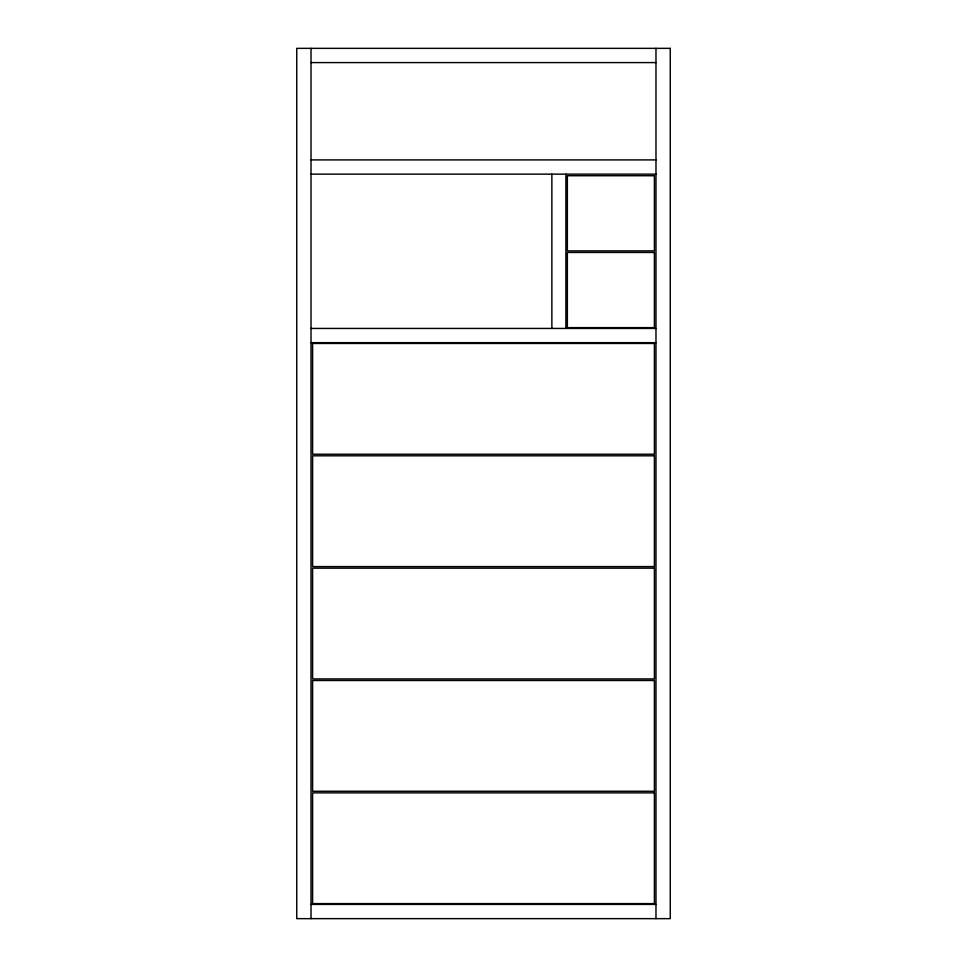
<?xml version="1.0" encoding="UTF-8"?>
<svg xmlns="http://www.w3.org/2000/svg" width="967" height="967" viewBox="0 0 967 967"><rect width="100%" height="100%" fill="white"/><g stroke="black" fill="none" stroke-linecap="round" stroke-linejoin="round"><path stroke-width="1.45" d="M311.023 62.589L655.977 62.589M311.023 159.906L655.977 159.906M311.023 174.145L655.977 174.145M311.023 328.429L655.977 328.429M311.023 342.669L655.977 342.669M311.023 904.411L655.977 904.411M655.977 48.35L655.977 918.65M565.888 174.145L565.888 328.429M551.867 174.145L551.867 328.429M311.023 48.35L311.023 918.65M670.252 48.35L296.748 48.35L296.748 918.65L670.252 918.65L670.252 48.35M654.393 175.728L567.363 175.728L567.363 250.888L654.393 250.888L654.393 175.728M654.393 252.472L567.363 252.472L567.363 327.632L654.393 327.632L654.393 252.472M654.393 343.466L312.607 343.466L312.607 454.224L654.393 454.224L654.393 343.466M654.393 455.808L312.607 455.808L312.607 566.577L654.393 566.577L654.393 455.808M654.393 568.161L312.607 568.161L312.607 678.919L654.393 678.919L654.393 568.161M654.393 680.502L312.607 680.502L312.607 791.272L654.393 791.272L654.393 680.502M654.393 792.855L312.607 792.855L312.607 903.613L654.393 903.613L654.393 792.855"/></g></svg>
